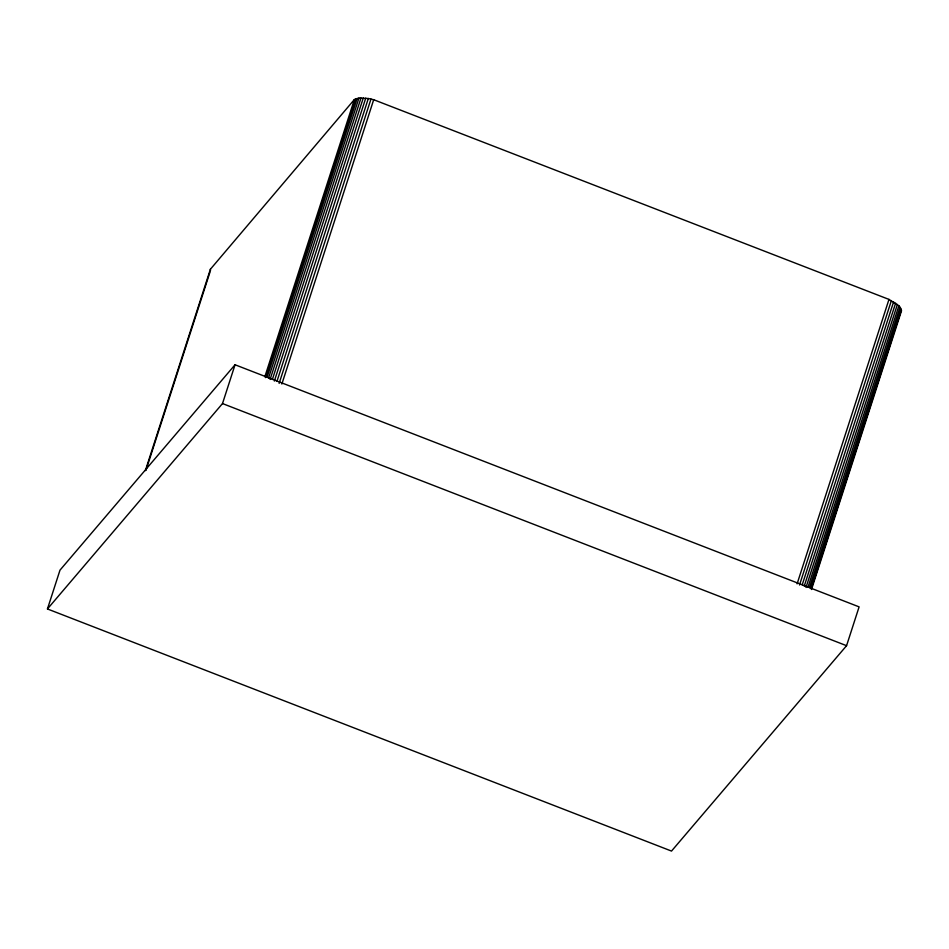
<?xml version="1.0" encoding="UTF-8"?>
<svg xmlns="http://www.w3.org/2000/svg" width="949" height="949" viewBox="0 0 949 949"><rect width="100%" height="100%" fill="white"/><g stroke="black" fill="none" stroke-linecap="round" stroke-linejoin="round"><path stroke-width="1.42" d="M47.45 608.961L59.989 570.147L235.044 364.76L859.106 606.874L846.567 645.688L671.512 851.075L47.45 608.961L222.505 403.562L235.044 364.76M145.351 470.645L210.381 269.267L354.38 99.526L358.947 98.079L368.319 98.506L373.692 99.716L888.976 299.41L898.893 305.744L901.55 310.691L811.49 589.507M145.944 470.372L210.073 271.817M264.818 376.824L354.38 99.526M265.59 377.595L355.602 98.886M267.12 377.097L357.144 98.399M268.484 378.188L358.947 98.079M270.085 379.446L361.011 97.925M272.363 379.458L363.289 97.949M274.356 381.071L365.733 98.138M276.93 381.427L368.319 98.506M279.136 383.372L370.976 99.028M281.853 384.048L373.692 99.716M797.101 583.86L888.976 299.41M799.521 585.011L891.396 300.572M802.213 584.845L893.626 301.806M804.23 586.138L895.642 303.087M805.998 587.455L897.41 304.415M807.931 587.372L898.893 305.744M809.556 587.277L900.067 307.061M810.399 588.558L900.909 308.33M811.348 588.368L901.408 309.552M222.505 403.562L846.567 645.688M210.381 269.267L210.536 270.418"/></g></svg>
